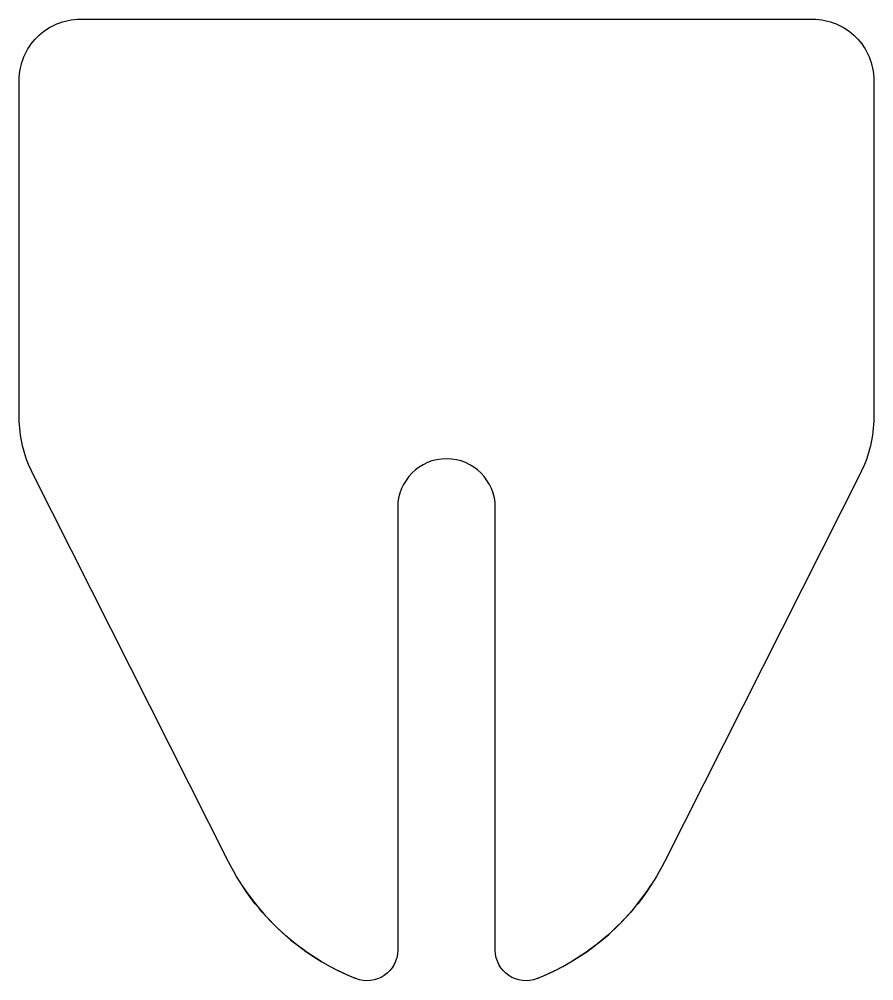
# Model space of a CAD drawing. Header units: millimetres. Extents: x -7 to 7, y -4.7 to 11.
import ezdxf

# ---------------------------------------------------------------- set-up
doc = ezdxf.new("R2010")
doc.units = ezdxf.units.MM
doc.layers.get('0').update_dxf_attribs({"linetype": 'CONTINUOUS'})

msp = doc.modelspace()

# ---------------------------------------------------------------- linework, layer by layer
msp.add_lwpolyline([(-3.572, -2.801), (-6.786, 3.575, -0.117264), (-7, 4.476), (-7, 10, -0.414214), (-6, 11), (6, 11, -0.414214), (7, 10), (7, 4.476, -0.117264), (6.786, 3.575), (3.572, -2.801, -0.182829), (1.486, -4.714, -0.530612), (0.8, -4.25), (0.8, 3, 1), (-0.8, 3), (-0.8, -4.25, -0.530612), (-1.486, -4.714, -0.182829)], format="xyb", close=True)
for start, end in [(212.6813, 248.1963), (291.8037, 327.0928)]:
    msp.add_arc((0, -1), 4, start, end)

doc.saveas('drawing.dxf')
